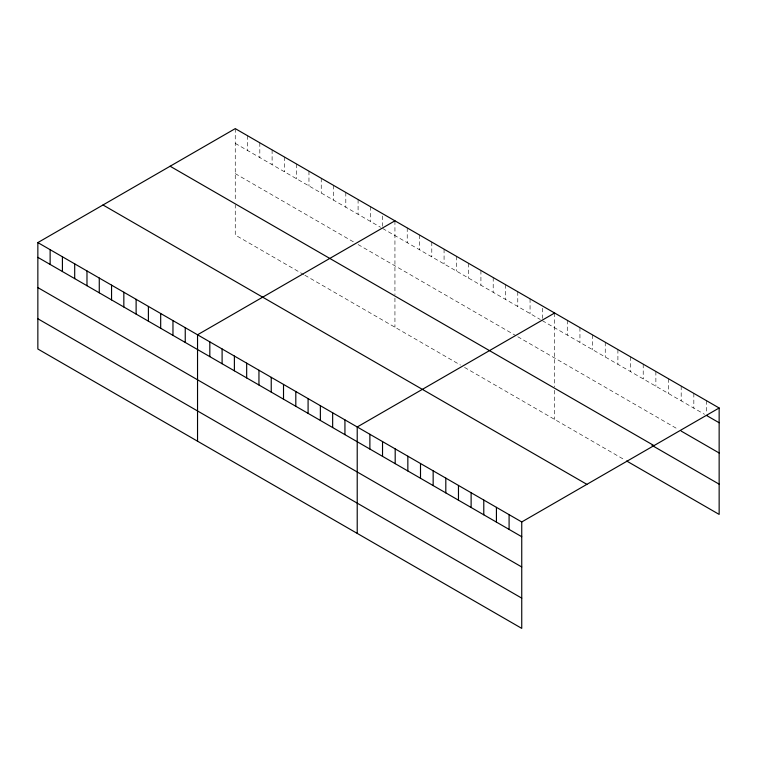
<?xml version="1.0" encoding="UTF-8"?>
<svg xmlns="http://www.w3.org/2000/svg" width="757" height="757" viewBox="0 0 757 757"><rect width="100%" height="100%" fill="white"/><g stroke="black" fill="none" stroke-linecap="round" stroke-linejoin="round"><path stroke-width="0.57" stroke-dasharray="3.79 2.84" d="M235.257 143.385L380.61 227.299M382.654 228.482L540.299 319.492M542.343 320.675L704.549 414.325M235.257 173.627L353.992 242.183M358.089 244.549L515.725 335.559M517.779 336.742L678.263 429.399M303.841 274.63L235.257 235.039L235.257 204.787M304.863 275.226L460.455 365.054M464.543 367.419L624.714 459.887M706.499 400.69L706.499 413.18M693.838 393.385L693.838 408.146M681.186 386.07L681.186 400.832M668.526 378.765L668.526 393.526M655.874 371.46L655.874 386.221M643.213 364.155L643.213 378.916M630.562 356.85L630.562 371.611M617.901 349.545L617.901 364.306M605.25 342.23L605.25 356.992M592.589 334.925L592.589 349.687M579.938 327.62L579.938 342.382M567.277 320.315L567.277 335.077M554.626 313.01L554.626 386.865M554.626 390.3L554.626 419.425M542.343 308.184L542.343 318.404M530.061 298.826L530.061 313.587M517.779 291.729L517.779 306.49M505.487 284.641L505.487 299.403M493.204 277.545L493.204 292.306M480.922 270.457L480.922 285.219M468.64 263.36L468.64 278.122M456.357 256.273L456.357 271.034M444.075 249.185L444.075 263.938M431.793 242.089L431.793 256.85M419.51 235.001L419.51 249.763M407.228 227.904L407.228 242.666M394.936 220.817L394.936 294.672M394.936 298.107L394.936 327.232M382.654 215.991L382.654 226.211M370.372 206.633L370.372 221.394M358.089 199.536L358.089 214.297M345.807 192.448L345.807 207.21M333.525 185.351L333.525 200.113M321.242 178.264L321.242 193.026M308.96 171.167L308.96 185.929M296.668 164.08L296.668 178.841M284.386 156.983L284.386 171.744M272.104 149.895L272.104 164.657M259.821 142.808L259.821 157.56M247.539 135.711L247.539 150.473M235.257 128.624L235.257 201.324"/><path stroke-width="1.14" d="M37.85 242.59L521.743 521.961L521.743 628.376L37.85 349.005L37.85 242.59L235.257 128.624L719.15 407.995L719.15 514.41L626.664 461.013M394.936 220.817L197.539 334.783L197.539 441.199M554.626 313.01L357.219 426.976L357.219 533.392M521.743 521.961L719.15 407.995M706.499 415.451L719.15 422.756M681.186 431.083L719.15 452.998M170.107 166.228L654.01 445.608M651.976 445.381L719.15 484.168M102.99 204.977L586.893 484.357M37.85 257.352L521.743 536.722M37.85 287.594L521.743 566.974M37.85 318.763L521.743 598.134M509.092 514.656L509.092 529.417M496.431 507.351L496.431 522.112M483.78 500.046L483.78 514.807M471.119 492.741L471.119 507.502M458.468 485.436L458.468 500.188M445.807 478.121L445.807 492.883M433.155 470.816L433.155 485.578M420.504 463.511L420.504 478.273M407.843 456.206L407.843 470.968M395.192 448.901L395.192 463.663M382.531 441.596L382.531 456.348M369.88 434.281L369.88 449.043M344.937 419.889L344.937 434.65M332.654 412.792L332.654 427.554M320.372 405.705L320.372 420.466M308.09 398.608L308.09 413.369M295.807 391.52L295.807 406.282M283.515 384.424L283.515 399.185M271.233 377.336L271.233 392.098M258.951 370.239L258.951 385.001M246.668 363.152L246.668 377.913M234.386 356.055L234.386 370.816M222.104 348.968L222.104 363.729M209.821 341.88L209.821 356.632M185.247 327.696L185.247 342.457M172.965 320.599L172.965 335.36M160.683 313.512L160.683 328.273M148.4 306.415L148.4 321.176M136.118 299.327L136.118 314.089M123.836 292.23L123.836 306.992M111.553 285.143L111.553 299.904M99.271 278.046L99.271 292.808M86.979 270.959L86.979 285.72M74.697 263.862L74.697 278.623M62.415 256.774L62.415 271.536M50.132 249.687L50.132 264.439"/></g></svg>
